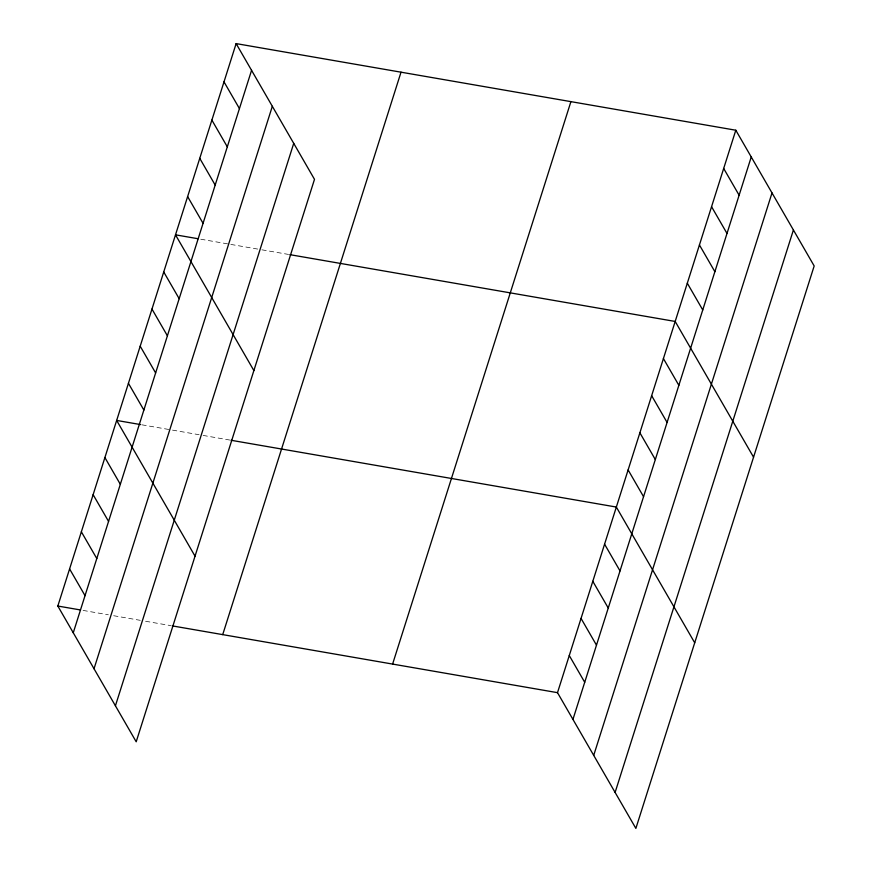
<?xml version="1.0" encoding="UTF-8"?>
<svg xmlns="http://www.w3.org/2000/svg" width="872" height="872" viewBox="0 0 872 872"><rect width="100%" height="100%" fill="white"/><g stroke="black" fill="none" stroke-linecap="round" stroke-linejoin="round"><path stroke-width="0.65" stroke-dasharray="4.36 3.27" d="M200.767 239.211L257.949 249.12M261.938 249.817L288.534 254.428M141.929 424.817L171.185 429.885M172.514 430.114L199.11 434.725M203.1 435.422L229.696 440.033M83.091 610.422L108.357 614.793M113.676 615.719L140.272 620.33M145.591 621.256L170.858 625.627"/><path stroke-width="1.31" d="M236.127 43.6L314.498 179.338L136.196 741.778L57.825 606.04L236.127 43.6L735.804 130.222L814.176 265.96L635.873 828.4L557.502 692.662L735.804 130.222M73.259 632.778L251.561 70.338M94.023 668.748L272.326 106.308M115.42 705.808L293.722 143.368M222.72 634.62L401.022 72.18M392.607 664.072L570.909 101.632M572.948 719.4L751.25 156.96M593.712 755.37L772.014 192.93M615.109 792.43L793.411 229.99M198.108 238.743L175.501 234.83L253.872 370.567M289.864 254.657L675.19 321.452L753.561 457.19M140.599 424.588L116.663 420.435L195.034 556.173M231.025 440.262L616.341 507.057L694.712 642.795M57.825 606.04L80.431 609.953M172.187 625.867L557.502 692.662M723.684 168.46L739.118 195.208M711.563 206.708L726.997 233.445M699.431 244.956L714.877 271.693M687.31 283.204L702.745 309.942M663.418 358.566L678.852 385.304M651.646 395.692L667.091 422.43M639.885 432.806L655.319 459.555M628.113 469.932L643.547 496.669M604.579 544.172L620.014 570.909M592.807 581.297L608.253 608.035M581.046 618.412L596.481 645.149M569.274 655.537L584.709 682.275M223.995 81.848L239.44 108.586M211.874 120.096L227.309 146.834M199.753 158.333L215.188 185.082M187.622 196.582L203.067 223.319M163.729 271.955L179.174 298.693M151.968 309.07L167.402 335.807M140.196 346.195L155.63 372.933M128.424 383.309L143.869 410.047M104.891 457.549L120.325 484.298M93.13 494.675L108.564 521.412M81.358 531.8L96.792 558.538M69.586 568.915L85.031 595.652"/></g></svg>
